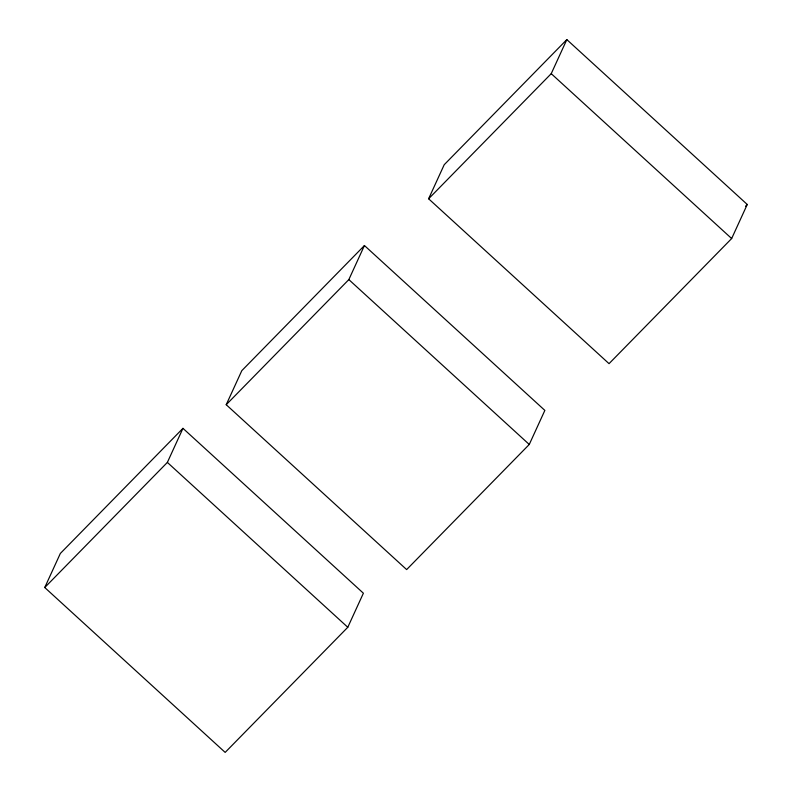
<?xml version="1.0" encoding="UTF-8"?>
<svg xmlns="http://www.w3.org/2000/svg" width="792" height="792" viewBox="0 0 792 792"><rect width="100%" height="100%" fill="white"/><g stroke="black" fill="none" stroke-linecap="round" stroke-linejoin="round"><path stroke-width="1.19" d="M44.748 587.525L60.341 553.459L182.962 428.343L363.389 593.218L347.787 627.284L225.166 752.4L44.748 587.525L167.369 462.409L182.962 428.343M226.215 404.712L241.817 370.646L364.439 245.53L544.856 410.404L529.264 444.47L406.642 569.587L226.215 404.712L348.836 279.596L364.439 245.53M428.611 198.782L444.213 164.716L566.834 39.6L747.252 204.475L731.659 238.54L609.038 363.657L428.611 198.782L551.232 73.666L566.834 39.6M745.529 206.237L747.252 204.475M551.232 73.666L731.659 238.54M348.836 279.596L529.264 444.47M167.369 462.409L347.787 627.284"/></g></svg>
